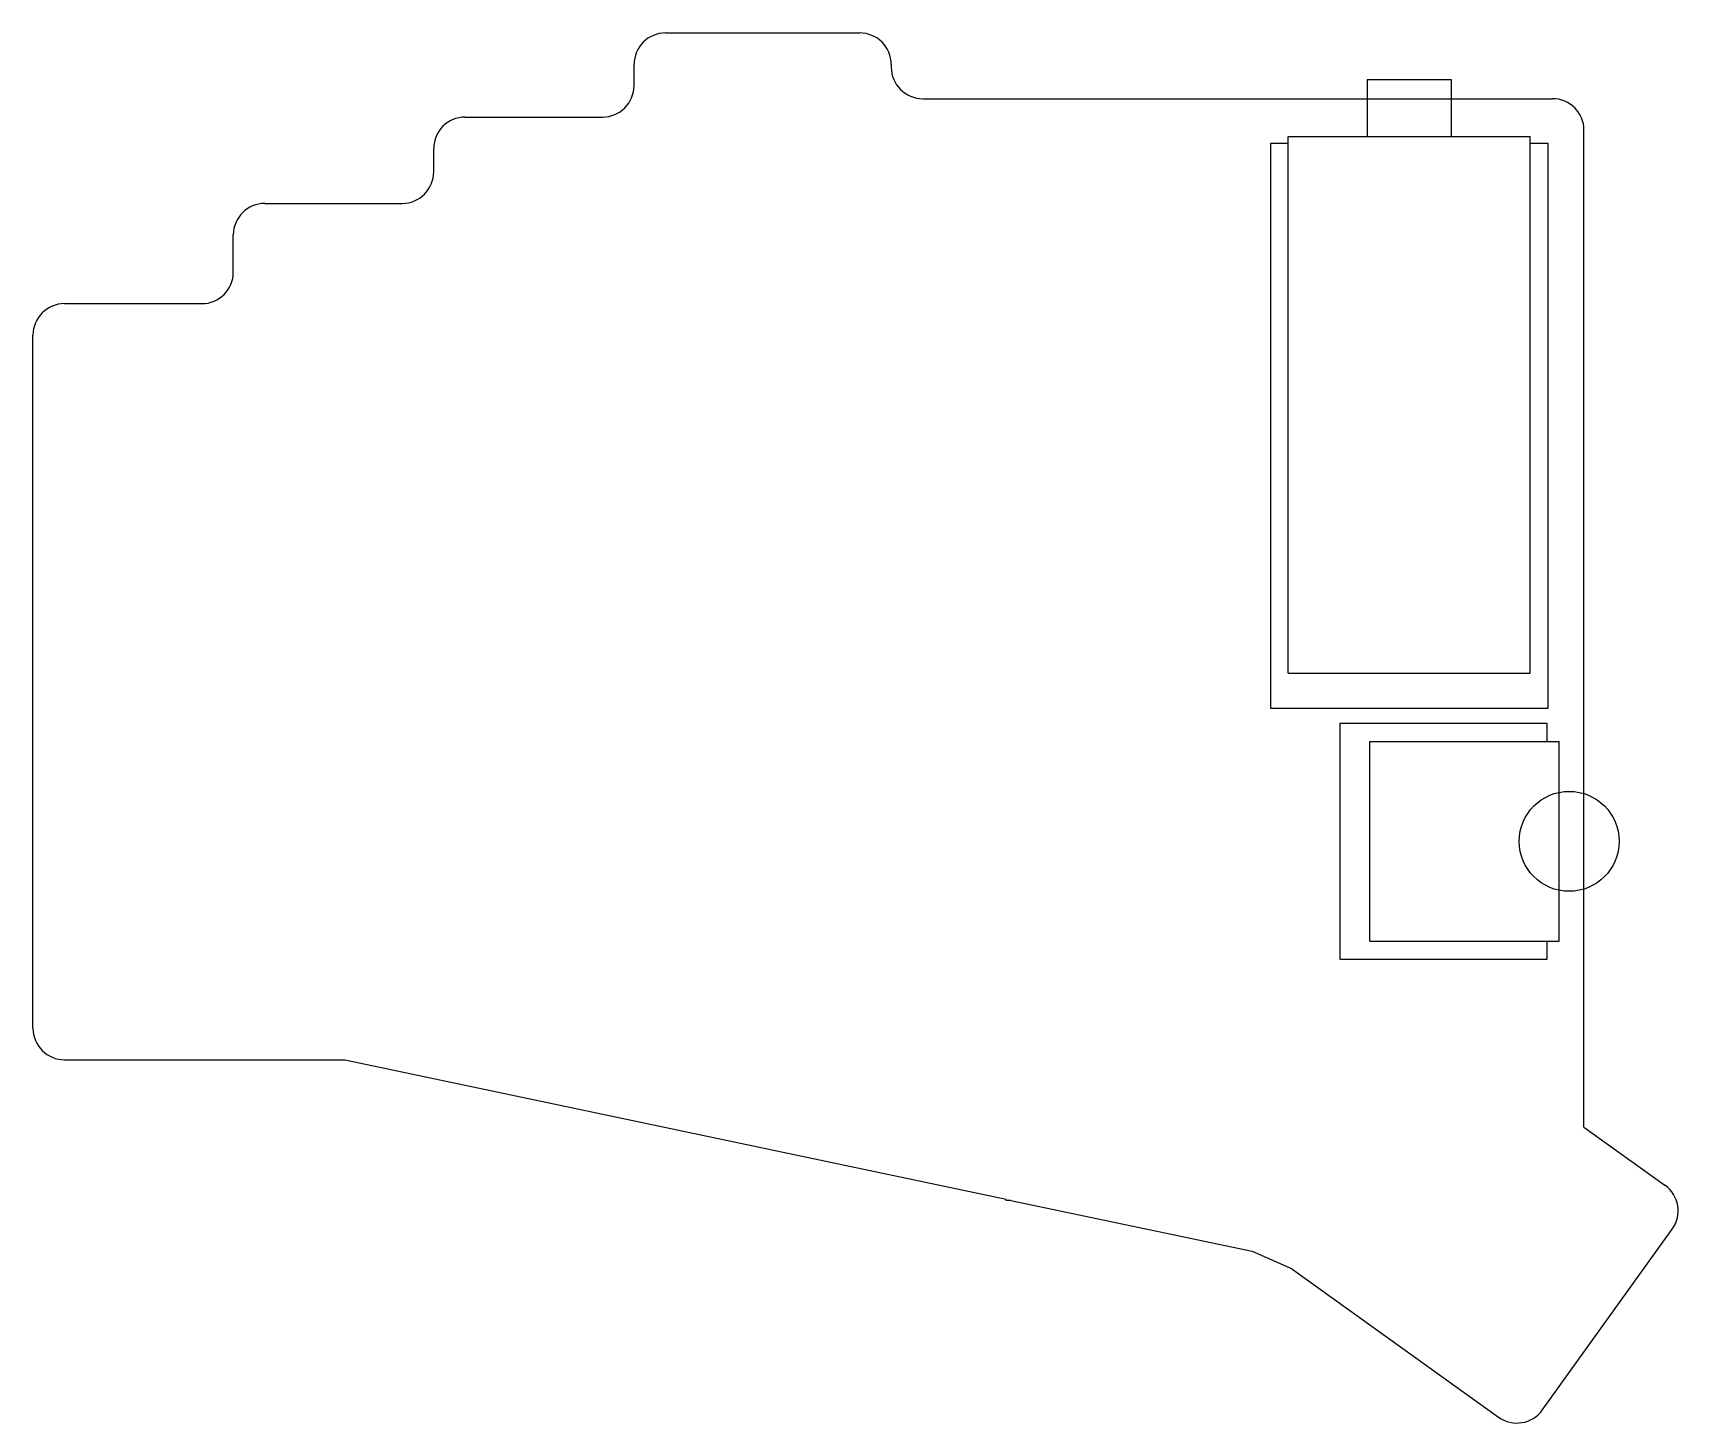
# Model space of a CAD drawing. Header units: millimetres. Extents: x 88 to 244, y -118 to 14.
import ezdxf

# ---------------------------------------------------------------- set-up
doc = ezdxf.new("R2010")
doc.units = ezdxf.units.MM

msp = doc.modelspace()

# ---------------------------------------------------------------- linework, layer by layer
for p, q in [((147.93, 13.96), (166.38, 13.96)), ((144.93, 8.96), (144.93, 10.96)), ((169.38, 10.96), (169.38, 10.71)), ((222.63, 9.5), (214.63, 9.5)), ((214.63, 9.5), (214.63, 4.1)), ((222.63, 4.1), (222.63, 9.5)), ((172.38, 7.71), (188.43, 7.71)), ((188.43, 7.71), (188.43, 7.71)), ((188.43, 7.71), (232.24, 7.71)), ((128.88, 5.96), (141.93, 5.96)), ((235.24, -90.07), (235.24, 4.71)), ((207.13, 3.45), (205.43, 3.45)), ((205.43, 3.45), (205.43, -50.25)), ((207.13, -46.9), (207.13, 4.1)), ((207.13, 4.1), (230.13, 4.1)), ((230.13, -46.9), (230.13, 4.1)), ((231.83, 3.45), (230.13, 3.45)), ((231.83, -50.25), (231.83, 3.45)), ((125.88, 0.75), (125.88, 2.96)), ((109.83, -2.25), (122.88, -2.25)), ((106.83, -8.78), (106.83, -5.25)), ((90.78, -11.78), (103.83, -11.78)), ((87.78, -80.67), (87.78, -14.78)), ((207.13, -46.9), (230.13, -46.9)), ((205.43, -50.25), (231.83, -50.25)), ((231.73, -51.7), (212.03, -51.7)), ((212.03, -51.7), (212.03, -74.1)), ((231.73, -53.4), (231.73, -51.7)), ((214.88, -53.4), (232.88, -53.4)), ((214.88, -72.4), (214.88, -53.4)), ((232.88, -72.4), (232.88, -53.4)), ((214.88, -72.4), (232.88, -72.4)), ((231.73, -74.1), (231.73, -72.4)), ((212.03, -74.1), (231.73, -74.1)), ((90.78, -83.67), (106.83, -83.67)), ((106.83, -83.7), (106.83, -83.67)), ((117.13, -83.7), (106.83, -83.7)), ((180.32, -96.95), (117.75, -83.76)), ((235.24, -90.07), (242.94, -95.6)), ((180.32, -97.04), (180.32, -96.95)), ((180.74, -97.04), (180.32, -97.04)), ((180.74, -97.04), (203.68, -101.87)), ((231.28, -116.97), (243.62, -99.79)), ((203.68, -101.87), (207.49, -103.55)), ((207.48, -103.56), (207.49, -103.55)), ((207.48, -103.56), (227.1, -117.65))]:
    msp.add_line(p, q)
msp.add_circle((233.83, -62.9), 4.75)
for centre, start, end in [((147.93, 10.96), 90, 180), ((166.38, 10.96), 0, 90), ((172.38, 10.71), 180, 270), ((141.93, 8.96), 270, 0), ((232.24, 4.71), 0, 90), ((128.88, 2.96), 90, 180), ((122.88, 0.75), 270, 0), ((109.83, -5.25), 90, 180), ((103.83, -8.78), 270, 0), ((90.78, -14.78), 90, 180), ((90.78, -80.67), 180, 270), ((117.13, -86.7), 78.1, 90), ((241.19, -98.04), 324.3, 54.3), ((228.85, -115.21), 234.3, 324.3)]:
    msp.add_arc(centre, 3, start, end)

doc.saveas('drawing.dxf')
